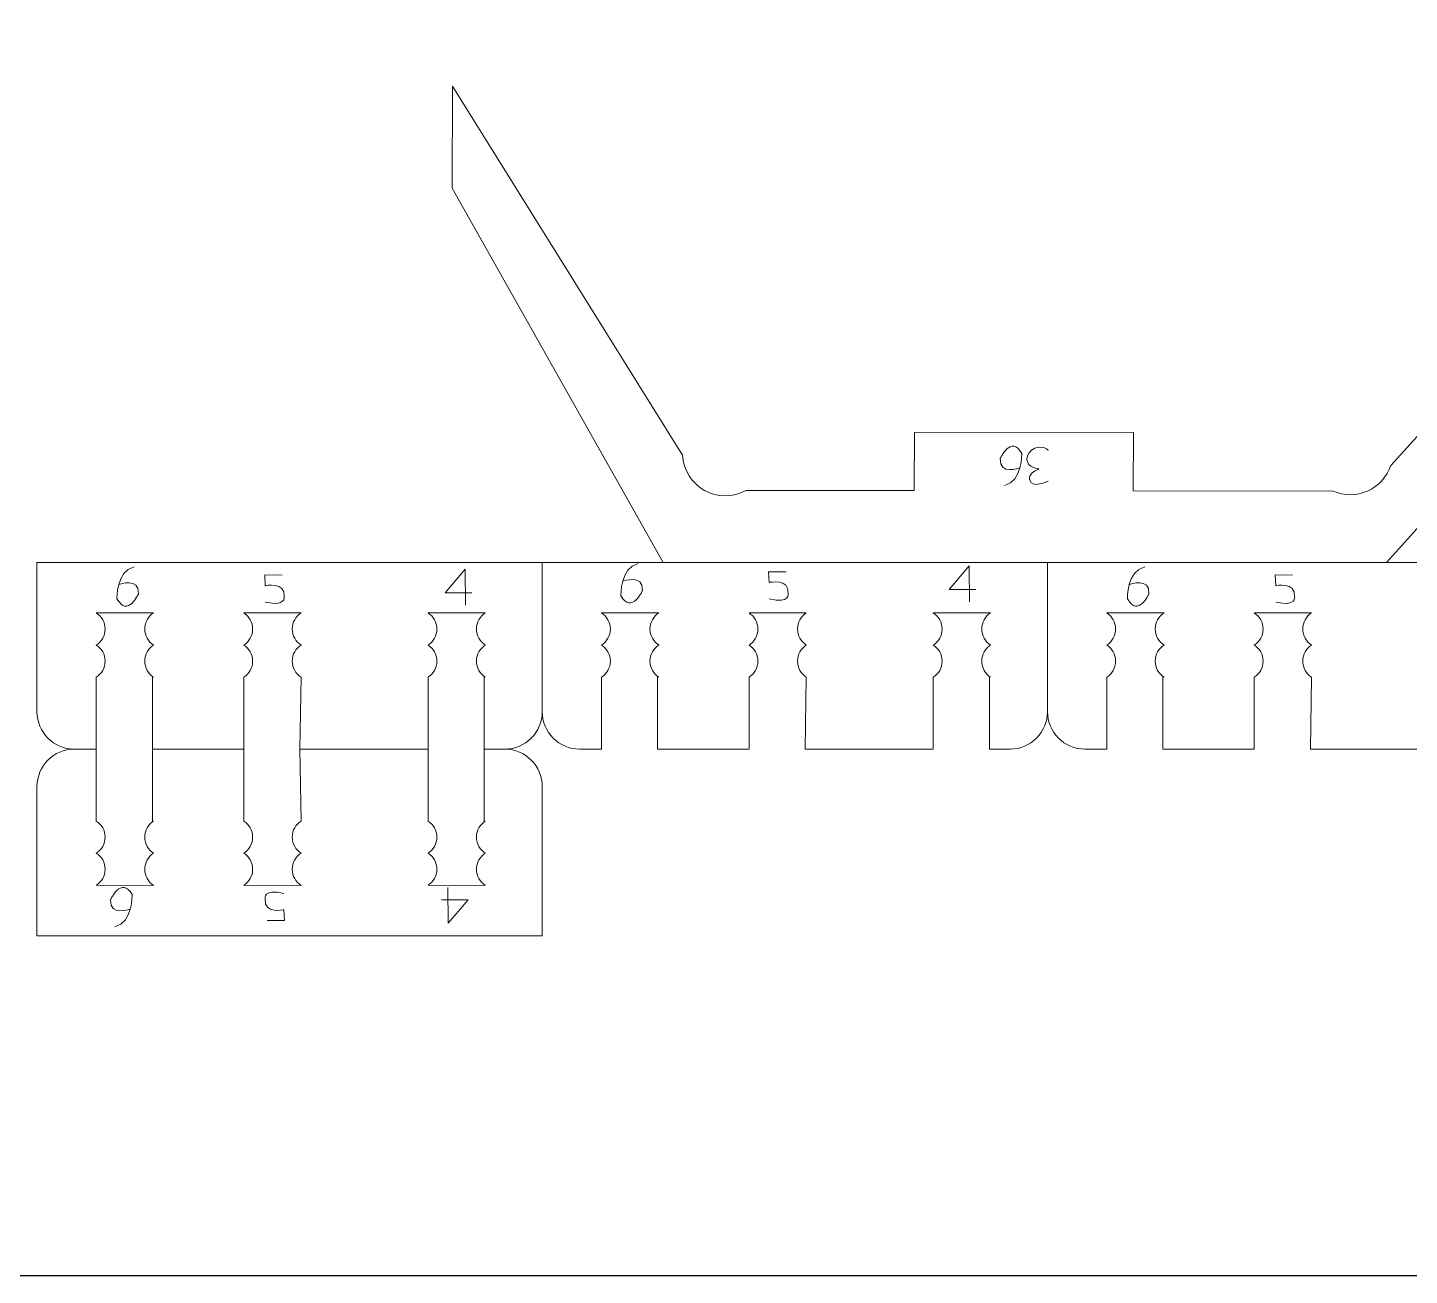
# Model space of a CAD drawing. Header units: centimetres. Extents: x -25 to 25, y -32.5 to 32.5.
# Drawn here: x 0 to 7.24, y -32.5 to -25.96 of the extents above; entities that cross this region are included whole.
import ezdxf

# ---------------------------------------------------------------- set-up
doc = ezdxf.new("R2010")
doc.units = ezdxf.units.CM
doc.header["$MEASUREMENT"] = 0
doc.layers.add('Capa 1', color=7, linetype='Continuous')

msp = doc.modelspace()

# ---------------------------------------------------------------- linework, layer by layer
at = {"layer": 'Capa 1', "color": 254}
msp.add_lwpolyline([(-25, -32.5), (25, -32.5), (25, 32.5), (-25, 32.5), (-25, -32.5)], close=True, dxfattribs=at)
at = {"layer": 'Capa 1', "color": 250, "lineweight": 9}
for points, knots in [([(7.12025, -28.7615), (7.12025, -28.7615), (8.9847, -26.69455), (8.9847, -26.69455), (8.9847, -26.69455), (8.9847, -26.69455), (12.14781, -26.71185), (12.14781, -26.71185), (12.14781, -26.71185), (12.14781, -26.71185), (12.17443, -26.2246), (12.17443, -26.2246), (12.17443, -26.2246), (12.17443, -26.2246), (11.15381, -26.22347), (11.15381, -26.22347), (11.15381, -26.22347), (11.15381, -26.22347), (11.15415, -25.91747), (11.15415, -25.91747), (11.15415, -25.91747), (11.15415, -25.91747), (10.00595, -25.91619), (10.00595, -25.91619), (10.00595, -25.91619), (10.00595, -25.91619), (10.0056, -26.22219), (10.0056, -26.22219), (10.0056, -26.22219), (10.0056, -26.22219), (8.98498, -26.22106), (8.98498, -26.22106), (8.98498, -26.22106), (8.98498, -26.22106), (7.14273, -28.25347), (7.14273, -28.25347), (7.14273, -28.25347), (7.12302, -28.31337), (7.07889, -28.36213), (7.02125, -28.3877), (7.02125, -28.3877), (6.96361, -28.41326), (6.89752, -28.41311), (6.83989, -28.3875), (6.83989, -28.3875), (6.83989, -28.3875), (5.79313, -28.38634), (5.79313, -28.38634), (5.79313, -28.38634), (5.79313, -28.38634), (5.79346, -28.08034), (5.79346, -28.08034), (5.79346, -28.08034), (5.79346, -28.08034), (4.64526, -28.07906), (4.64526, -28.07906), (4.64526, -28.07906), (4.64526, -28.07906), (4.64492, -28.38506), (4.64492, -28.38506), (4.64492, -28.38506), (4.64492, -28.38506), (3.76102, -28.38408), (3.76102, -28.38408), (3.76102, -28.38408), (3.69377, -28.42139), (3.61206, -28.42143), (3.54478, -28.38419), (3.54478, -28.38419), (3.4775, -28.34694), (3.43412, -28.27694), (3.43004, -28.20015), (3.43004, -28.20015), (3.43004, -28.20015), (2.22329, -26.26458), (2.22329, -26.26458), (2.22329, -26.26458), (2.22329, -26.26458), (2.22196, -26.7995), (2.22196, -26.7995), (2.22196, -26.7995), (2.22196, -26.7995), (3.32849, -28.76181), (3.32849, -28.76181)], [0, 0, 0, 0, 0.0454545, 0.0454545, 0.0454545, 0.0454545, 0.0909091, 0.0909091, 0.0909091, 0.0909091, 0.1363636, 0.1363636, 0.1363636, 0.1363636, 0.1818182, 0.1818182, 0.1818182, 0.1818182, 0.2272727, 0.2272727, 0.2272727, 0.2272727, 0.2727273, 0.2727273, 0.2727273, 0.2727273, 0.3181818, 0.3181818, 0.3181818, 0.3181818, 0.3636364, 0.3636364, 0.3636364, 0.3636364, 0.4090909, 0.4090909, 0.4090909, 0.4090909, 0.4545455, 0.4545455, 0.4545455, 0.4545455, 0.5, 0.5, 0.5, 0.5, 0.5454545, 0.5454545, 0.5454545, 0.5454545, 0.5909091, 0.5909091, 0.5909091, 0.5909091, 0.6363636, 0.6363636, 0.6363636, 0.6363636, 0.6818182, 0.6818182, 0.6818182, 0.6818182, 0.7272727, 0.7272727, 0.7272727, 0.7272727, 0.7727273, 0.7727273, 0.7727273, 0.7727273, 0.8181818, 0.8181818, 0.8181818, 0.8181818, 0.8636364, 0.8636364, 0.8636364, 0.8636364, 0.9090909, 0.9090909, 0.9090909, 0.9090909, 1, 1, 1, 1]), ([(0.35598, -29.36369), (0.35598, -29.36369), (0.35598, -29.74082), (0.35598, -29.74082), (0.35598, -29.74082), (0.35598, -29.74082), (0.24096, -29.74082), (0.24096, -29.74082), (0.24096, -29.74082), (0.13316, -29.74082), (0.04496, -29.65262), (0.04496, -29.54482), (0.04496, -29.54482), (0.04496, -29.54482), (0.04496, -29.19317), (0.04496, -28.76164)], [0, 0, 0, 0, 0.2, 0.2, 0.2, 0.2, 0.4, 0.4, 0.4, 0.4, 0.6, 0.6, 0.6, 0.6, 1, 1, 1, 1]), ([(2.69407, -28.76164), (2.69407, -29.21547), (2.69407, -29.54482), (2.69407, -29.54482), (2.69407, -29.54482), (2.69407, -29.65262), (2.60587, -29.74082), (2.49807, -29.74082), (2.49807, -29.74082), (2.49807, -29.74082), (2.38947, -29.74082), (2.38947, -29.74082), (2.38947, -29.74082), (2.38947, -29.74082), (2.38947, -29.35935), (2.38947, -29.35935)], [0, 0, 0, 0, 0.2, 0.2, 0.2, 0.2, 0.4, 0.4, 0.4, 0.4, 0.6, 0.6, 0.6, 0.6, 1, 1, 1, 1]), ([(5.34318, -28.76164), (5.34318, -29.21547), (5.34318, -29.54482), (5.34318, -29.54482), (5.34318, -29.54482), (5.34318, -29.65262), (5.25498, -29.74082), (5.14718, -29.74082), (5.14718, -29.74082), (5.14718, -29.74082), (5.03858, -29.74082), (5.03858, -29.74082), (5.03858, -29.74082), (5.03858, -29.74082), (5.03858, -29.35935), (5.03858, -29.35935)], [0, 0, 0, 0, 0.2, 0.2, 0.2, 0.2, 0.4, 0.4, 0.4, 0.4, 0.6, 0.6, 0.6, 0.6, 1, 1, 1, 1]), ([(0.35598, -29.19525), (0.38368, -29.17747), (0.40204, -29.14639), (0.40204, -29.11103), (0.40204, -29.11103), (0.40204, -29.07567), (0.38368, -29.04459), (0.35598, -29.02681)], [0, 0, 0, 0, 0.3333333, 0.3333333, 0.3333333, 0.3333333, 1, 1, 1, 1]), ([(0.65599, -29.19509), (0.62829, -29.17731), (0.60993, -29.14623), (0.60993, -29.11087), (0.60993, -29.11087), (0.60993, -29.07551), (0.62829, -29.04443), (0.65599, -29.02665)], [0, 0, 0, 0, 0.3333333, 0.3333333, 0.3333333, 0.3333333, 1, 1, 1, 1]), ([(1.12954, -29.19525), (1.15724, -29.17747), (1.1756, -29.14639), (1.1756, -29.11103), (1.1756, -29.11103), (1.1756, -29.07567), (1.15724, -29.04459), (1.12954, -29.02681)], [0, 0, 0, 0, 0.3333333, 0.3333333, 0.3333333, 0.3333333, 1, 1, 1, 1]), ([(1.42955, -29.19509), (1.40185, -29.17731), (1.38349, -29.14623), (1.38349, -29.11087), (1.38349, -29.11087), (1.38349, -29.07551), (1.40185, -29.04443), (1.42955, -29.02665)], [0, 0, 0, 0, 0.3333333, 0.3333333, 0.3333333, 0.3333333, 1, 1, 1, 1]), ([(2.09547, -29.19525), (2.12317, -29.17747), (2.14153, -29.14639), (2.14153, -29.11103), (2.14153, -29.11103), (2.14153, -29.07567), (2.12317, -29.04459), (2.09547, -29.02681)], [0, 0, 0, 0, 0.3333333, 0.3333333, 0.3333333, 0.3333333, 1, 1, 1, 1]), ([(2.39548, -29.19509), (2.36778, -29.17731), (2.34942, -29.14623), (2.34942, -29.11087), (2.34942, -29.11087), (2.34942, -29.07551), (2.36778, -29.04443), (2.39548, -29.02665)], [0, 0, 0, 0, 0.3333333, 0.3333333, 0.3333333, 0.3333333, 1, 1, 1, 1]), ([(3.00509, -29.19525), (3.03279, -29.17747), (3.05115, -29.14639), (3.05115, -29.11103), (3.05115, -29.11103), (3.05115, -29.07567), (3.03279, -29.04459), (3.00509, -29.02681)], [0, 0, 0, 0, 0.3333333, 0.3333333, 0.3333333, 0.3333333, 1, 1, 1, 1]), ([(3.3051, -29.19509), (3.2774, -29.17731), (3.25904, -29.14623), (3.25904, -29.11087), (3.25904, -29.11087), (3.25904, -29.07551), (3.2774, -29.04443), (3.3051, -29.02665)], [0, 0, 0, 0, 0.3333333, 0.3333333, 0.3333333, 0.3333333, 1, 1, 1, 1]), ([(3.77865, -29.19525), (3.80635, -29.17747), (3.82471, -29.14639), (3.82471, -29.11103), (3.82471, -29.11103), (3.82471, -29.07567), (3.80635, -29.04459), (3.77865, -29.02681)], [0, 0, 0, 0, 0.3333333, 0.3333333, 0.3333333, 0.3333333, 1, 1, 1, 1]), ([(4.07866, -29.19509), (4.05096, -29.17731), (4.0326, -29.14623), (4.0326, -29.11087), (4.0326, -29.11087), (4.0326, -29.07551), (4.05096, -29.04443), (4.07866, -29.02665)], [0, 0, 0, 0, 0.3333333, 0.3333333, 0.3333333, 0.3333333, 1, 1, 1, 1]), ([(4.74458, -29.19525), (4.77228, -29.17747), (4.79064, -29.14639), (4.79064, -29.11103), (4.79064, -29.11103), (4.79064, -29.07567), (4.77228, -29.04459), (4.74458, -29.02681)], [0, 0, 0, 0, 0.3333333, 0.3333333, 0.3333333, 0.3333333, 1, 1, 1, 1]), ([(5.04459, -29.19509), (5.01689, -29.17731), (4.99853, -29.14623), (4.99853, -29.11087), (4.99853, -29.11087), (4.99853, -29.07551), (5.01689, -29.04443), (5.04459, -29.02665)], [0, 0, 0, 0, 0.3333333, 0.3333333, 0.3333333, 0.3333333, 1, 1, 1, 1]), ([(5.6542, -29.19525), (5.6819, -29.17747), (5.70026, -29.14639), (5.70026, -29.11103), (5.70026, -29.11103), (5.70026, -29.07567), (5.6819, -29.04459), (5.6542, -29.02681)], [0, 0, 0, 0, 0.3333333, 0.3333333, 0.3333333, 0.3333333, 1, 1, 1, 1]), ([(5.95421, -29.19509), (5.92651, -29.17731), (5.90815, -29.14623), (5.90815, -29.11087), (5.90815, -29.11087), (5.90815, -29.07551), (5.92651, -29.04443), (5.95421, -29.02665)], [0, 0, 0, 0, 0.3333333, 0.3333333, 0.3333333, 0.3333333, 1, 1, 1, 1]), ([(6.42776, -29.19525), (6.45546, -29.17747), (6.47382, -29.14639), (6.47382, -29.11103), (6.47382, -29.11103), (6.47382, -29.07567), (6.45546, -29.04459), (6.42776, -29.02681)], [0, 0, 0, 0, 0.3333333, 0.3333333, 0.3333333, 0.3333333, 1, 1, 1, 1]), ([(6.72777, -29.19509), (6.70007, -29.17731), (6.68171, -29.14623), (6.68171, -29.11087), (6.68171, -29.11087), (6.68171, -29.07551), (6.70007, -29.04443), (6.72777, -29.02665)], [0, 0, 0, 0, 0.3333333, 0.3333333, 0.3333333, 0.3333333, 1, 1, 1, 1]), ([(0.35598, -29.36369), (0.38368, -29.34591), (0.40204, -29.31483), (0.40204, -29.27947), (0.40204, -29.27947), (0.40204, -29.24411), (0.38368, -29.21303), (0.35598, -29.19525)], [0, 0, 0, 0, 0.3333333, 0.3333333, 0.3333333, 0.3333333, 1, 1, 1, 1]), ([(0.65599, -29.36353), (0.62829, -29.34575), (0.60993, -29.31467), (0.60993, -29.27931), (0.60993, -29.27931), (0.60993, -29.24395), (0.62829, -29.21287), (0.65599, -29.19509)], [0, 0, 0, 0, 0.3333333, 0.3333333, 0.3333333, 0.3333333, 1, 1, 1, 1]), ([(1.12954, -29.36369), (1.15724, -29.34591), (1.1756, -29.31483), (1.1756, -29.27947), (1.1756, -29.27947), (1.1756, -29.24411), (1.15724, -29.21303), (1.12954, -29.19525)], [0, 0, 0, 0, 0.3333333, 0.3333333, 0.3333333, 0.3333333, 1, 1, 1, 1]), ([(1.42955, -29.36353), (1.40185, -29.34575), (1.38349, -29.31467), (1.38349, -29.27931), (1.38349, -29.27931), (1.38349, -29.24395), (1.40185, -29.21287), (1.42955, -29.19509)], [0, 0, 0, 0, 0.3333333, 0.3333333, 0.3333333, 0.3333333, 1, 1, 1, 1]), ([(2.09547, -29.36369), (2.12317, -29.34591), (2.14153, -29.31483), (2.14153, -29.27947), (2.14153, -29.27947), (2.14153, -29.24411), (2.12317, -29.21303), (2.09547, -29.19525)], [0, 0, 0, 0, 0.3333333, 0.3333333, 0.3333333, 0.3333333, 1, 1, 1, 1]), ([(2.39548, -29.36353), (2.36778, -29.34575), (2.34942, -29.31467), (2.34942, -29.27931), (2.34942, -29.27931), (2.34942, -29.24395), (2.36778, -29.21287), (2.39548, -29.19509)], [0, 0, 0, 0, 0.3333333, 0.3333333, 0.3333333, 0.3333333, 1, 1, 1, 1]), ([(3.00509, -29.36369), (3.03279, -29.34591), (3.05115, -29.31483), (3.05115, -29.27947), (3.05115, -29.27947), (3.05115, -29.24411), (3.03279, -29.21303), (3.00509, -29.19525)], [0, 0, 0, 0, 0.3333333, 0.3333333, 0.3333333, 0.3333333, 1, 1, 1, 1]), ([(3.3051, -29.36353), (3.2774, -29.34575), (3.25904, -29.31467), (3.25904, -29.27931), (3.25904, -29.27931), (3.25904, -29.24395), (3.2774, -29.21287), (3.3051, -29.19509)], [0, 0, 0, 0, 0.3333333, 0.3333333, 0.3333333, 0.3333333, 1, 1, 1, 1]), ([(3.77865, -29.36369), (3.80635, -29.34591), (3.82471, -29.31483), (3.82471, -29.27947), (3.82471, -29.27947), (3.82471, -29.24411), (3.80635, -29.21303), (3.77865, -29.19525)], [0, 0, 0, 0, 0.3333333, 0.3333333, 0.3333333, 0.3333333, 1, 1, 1, 1]), ([(4.07866, -29.36353), (4.05096, -29.34575), (4.0326, -29.31467), (4.0326, -29.27931), (4.0326, -29.27931), (4.0326, -29.24395), (4.05096, -29.21287), (4.07866, -29.19509)], [0, 0, 0, 0, 0.3333333, 0.3333333, 0.3333333, 0.3333333, 1, 1, 1, 1]), ([(4.74458, -29.36369), (4.77228, -29.34591), (4.79064, -29.31483), (4.79064, -29.27947), (4.79064, -29.27947), (4.79064, -29.24411), (4.77228, -29.21303), (4.74458, -29.19525)], [0, 0, 0, 0, 0.3333333, 0.3333333, 0.3333333, 0.3333333, 1, 1, 1, 1]), ([(5.04459, -29.36353), (5.01689, -29.34575), (4.99853, -29.31467), (4.99853, -29.27931), (4.99853, -29.27931), (4.99853, -29.24395), (5.01689, -29.21287), (5.04459, -29.19509)], [0, 0, 0, 0, 0.3333333, 0.3333333, 0.3333333, 0.3333333, 1, 1, 1, 1]), ([(5.6542, -29.36369), (5.6819, -29.34591), (5.70026, -29.31483), (5.70026, -29.27947), (5.70026, -29.27947), (5.70026, -29.24411), (5.6819, -29.21303), (5.6542, -29.19525)], [0, 0, 0, 0, 0.3333333, 0.3333333, 0.3333333, 0.3333333, 1, 1, 1, 1]), ([(5.95421, -29.36353), (5.92651, -29.34575), (5.90815, -29.31467), (5.90815, -29.27931), (5.90815, -29.27931), (5.90815, -29.24395), (5.92651, -29.21287), (5.95421, -29.19509)], [0, 0, 0, 0, 0.3333333, 0.3333333, 0.3333333, 0.3333333, 1, 1, 1, 1]), ([(6.42776, -29.36369), (6.45546, -29.34591), (6.47382, -29.31483), (6.47382, -29.27947), (6.47382, -29.27947), (6.47382, -29.24411), (6.45546, -29.21303), (6.42776, -29.19525)], [0, 0, 0, 0, 0.3333333, 0.3333333, 0.3333333, 0.3333333, 1, 1, 1, 1]), ([(6.72777, -29.36353), (6.70007, -29.34575), (6.68171, -29.31467), (6.68171, -29.27931), (6.68171, -29.27931), (6.68171, -29.24395), (6.70007, -29.21287), (6.72777, -29.19509)], [0, 0, 0, 0, 0.3333333, 0.3333333, 0.3333333, 0.3333333, 1, 1, 1, 1]), ([(1.12954, -29.36369), (1.12954, -29.36369), (1.12954, -29.74082), (1.12954, -29.74082), (1.12954, -29.74082), (1.12954, -29.74082), (0.64998, -29.74082), (0.64998, -29.74082), (0.64998, -29.74082), (0.64998, -29.74082), (0.64998, -29.35935), (0.64998, -29.35935)], [0, 0, 0, 0, 0.25, 0.25, 0.25, 0.25, 0.5, 0.5, 0.5, 0.5, 1, 1, 1, 1]), ([(2.09547, -29.36369), (2.09547, -29.36369), (2.09547, -29.74082), (2.09547, -29.74082), (2.09547, -29.74082), (2.09547, -29.74082), (1.42354, -29.74082), (1.42354, -29.74082), (1.42354, -29.74082), (1.42354, -29.74082), (1.42955, -29.36353), (1.42955, -29.36353)], [0, 0, 0, 0, 0.25, 0.25, 0.25, 0.25, 0.5, 0.5, 0.5, 0.5, 1, 1, 1, 1]), ([(3.00509, -29.36369), (3.00509, -29.36369), (3.00509, -29.74082), (3.00509, -29.74082), (3.00509, -29.74082), (3.00509, -29.74082), (2.89007, -29.74082), (2.89007, -29.74082), (2.89007, -29.74082), (2.78227, -29.74082), (2.69407, -29.65262), (2.69407, -29.54482)], [0, 0, 0, 0, 0.25, 0.25, 0.25, 0.25, 0.5, 0.5, 0.5, 0.5, 1, 1, 1, 1]), ([(3.77865, -29.36369), (3.77865, -29.36369), (3.77865, -29.74082), (3.77865, -29.74082), (3.77865, -29.74082), (3.77865, -29.74082), (3.29909, -29.74082), (3.29909, -29.74082), (3.29909, -29.74082), (3.29909, -29.74082), (3.29909, -29.35935), (3.29909, -29.35935)], [0, 0, 0, 0, 0.25, 0.25, 0.25, 0.25, 0.5, 0.5, 0.5, 0.5, 1, 1, 1, 1]), ([(4.74458, -29.36369), (4.74458, -29.36369), (4.74458, -29.74082), (4.74458, -29.74082), (4.74458, -29.74082), (4.74458, -29.74082), (4.07265, -29.74082), (4.07265, -29.74082), (4.07265, -29.74082), (4.07265, -29.74082), (4.07866, -29.36353), (4.07866, -29.36353)], [0, 0, 0, 0, 0.25, 0.25, 0.25, 0.25, 0.5, 0.5, 0.5, 0.5, 1, 1, 1, 1]), ([(5.6542, -29.36369), (5.6542, -29.36369), (5.6542, -29.74082), (5.6542, -29.74082), (5.6542, -29.74082), (5.6542, -29.74082), (5.53918, -29.74082), (5.53918, -29.74082), (5.53918, -29.74082), (5.43138, -29.74082), (5.34318, -29.65262), (5.34318, -29.54482)], [0, 0, 0, 0, 0.25, 0.25, 0.25, 0.25, 0.5, 0.5, 0.5, 0.5, 1, 1, 1, 1]), ([(6.42776, -29.36369), (6.42776, -29.36369), (6.42776, -29.74082), (6.42776, -29.74082), (6.42776, -29.74082), (6.42776, -29.74082), (5.9482, -29.74082), (5.9482, -29.74082), (5.9482, -29.74082), (5.9482, -29.74082), (5.9482, -29.35935), (5.9482, -29.35935)], [0, 0, 0, 0, 0.25, 0.25, 0.25, 0.25, 0.5, 0.5, 0.5, 0.5, 1, 1, 1, 1]), ([(7.39369, -29.36369), (7.39369, -29.36369), (7.39369, -29.74082), (7.39369, -29.74082), (7.39369, -29.74082), (7.39369, -29.74082), (6.72176, -29.74082), (6.72176, -29.74082), (6.72176, -29.74082), (6.72176, -29.74082), (6.72777, -29.36353), (6.72777, -29.36353)], [0, 0, 0, 0, 0.25, 0.25, 0.25, 0.25, 0.5, 0.5, 0.5, 0.5, 1, 1, 1, 1]), ([(0.24096, -29.74082), (0.13316, -29.74082), (0.04496, -29.82902), (0.04496, -29.93682), (0.04496, -29.93682), (0.04496, -29.93682), (0.04496, -30.28847), (0.04496, -30.72)], [0, 0, 0, 0, 0.3333333, 0.3333333, 0.3333333, 0.3333333, 1, 1, 1, 1]), ([(2.69407, -30.72), (2.69407, -30.26617), (2.69407, -29.93682), (2.69407, -29.93682), (2.69407, -29.93682), (2.69407, -29.82902), (2.60587, -29.74082), (2.49807, -29.74082)], [0, 0, 0, 0, 0.3333333, 0.3333333, 0.3333333, 0.3333333, 1, 1, 1, 1]), ([(0.35598, -30.11795), (0.38368, -30.13573), (0.40204, -30.16681), (0.40204, -30.20217), (0.40204, -30.20217), (0.40204, -30.23753), (0.38368, -30.26861), (0.35598, -30.28639)], [0, 0, 0, 0, 0.3333333, 0.3333333, 0.3333333, 0.3333333, 1, 1, 1, 1]), ([(0.65599, -30.11811), (0.62829, -30.13589), (0.60993, -30.16697), (0.60993, -30.20233), (0.60993, -30.20233), (0.60993, -30.23769), (0.62829, -30.26877), (0.65599, -30.28655)], [0, 0, 0, 0, 0.3333333, 0.3333333, 0.3333333, 0.3333333, 1, 1, 1, 1]), ([(1.12954, -30.11795), (1.15724, -30.13573), (1.1756, -30.16681), (1.1756, -30.20217), (1.1756, -30.20217), (1.1756, -30.23753), (1.15724, -30.26861), (1.12954, -30.28639)], [0, 0, 0, 0, 0.3333333, 0.3333333, 0.3333333, 0.3333333, 1, 1, 1, 1]), ([(1.42955, -30.11811), (1.40185, -30.13589), (1.38349, -30.16697), (1.38349, -30.20233), (1.38349, -30.20233), (1.38349, -30.23769), (1.40185, -30.26877), (1.42955, -30.28655)], [0, 0, 0, 0, 0.3333333, 0.3333333, 0.3333333, 0.3333333, 1, 1, 1, 1]), ([(2.09547, -30.11795), (2.12317, -30.13573), (2.14153, -30.16681), (2.14153, -30.20217), (2.14153, -30.20217), (2.14153, -30.23753), (2.12317, -30.26861), (2.09547, -30.28639)], [0, 0, 0, 0, 0.3333333, 0.3333333, 0.3333333, 0.3333333, 1, 1, 1, 1]), ([(2.39548, -30.11811), (2.36778, -30.13589), (2.34942, -30.16697), (2.34942, -30.20233), (2.34942, -30.20233), (2.34942, -30.23769), (2.36778, -30.26877), (2.39548, -30.28655)], [0, 0, 0, 0, 0.3333333, 0.3333333, 0.3333333, 0.3333333, 1, 1, 1, 1]), ([(0.35598, -30.28639), (0.38368, -30.30417), (0.40204, -30.33525), (0.40204, -30.37061), (0.40204, -30.37061), (0.40204, -30.40597), (0.38368, -30.43705), (0.35598, -30.45483)], [0, 0, 0, 0, 0.3333333, 0.3333333, 0.3333333, 0.3333333, 1, 1, 1, 1]), ([(0.65599, -30.28655), (0.62829, -30.30433), (0.60993, -30.33541), (0.60993, -30.37077), (0.60993, -30.37077), (0.60993, -30.40613), (0.62829, -30.43721), (0.65599, -30.45499)], [0, 0, 0, 0, 0.3333333, 0.3333333, 0.3333333, 0.3333333, 1, 1, 1, 1]), ([(1.12954, -30.28639), (1.15724, -30.30417), (1.1756, -30.33525), (1.1756, -30.37061), (1.1756, -30.37061), (1.1756, -30.40597), (1.15724, -30.43705), (1.12954, -30.45483)], [0, 0, 0, 0, 0.3333333, 0.3333333, 0.3333333, 0.3333333, 1, 1, 1, 1]), ([(1.42955, -30.28655), (1.40185, -30.30433), (1.38349, -30.33541), (1.38349, -30.37077), (1.38349, -30.37077), (1.38349, -30.40613), (1.40185, -30.43721), (1.42955, -30.45499)], [0, 0, 0, 0, 0.3333333, 0.3333333, 0.3333333, 0.3333333, 1, 1, 1, 1]), ([(2.09547, -30.28639), (2.12317, -30.30417), (2.14153, -30.33525), (2.14153, -30.37061), (2.14153, -30.37061), (2.14153, -30.40597), (2.12317, -30.43705), (2.09547, -30.45483)], [0, 0, 0, 0, 0.3333333, 0.3333333, 0.3333333, 0.3333333, 1, 1, 1, 1]), ([(2.39548, -30.28655), (2.36778, -30.30433), (2.34942, -30.33541), (2.34942, -30.37077), (2.34942, -30.37077), (2.34942, -30.40613), (2.36778, -30.43721), (2.39548, -30.45499)], [0, 0, 0, 0, 0.3333333, 0.3333333, 0.3333333, 0.3333333, 1, 1, 1, 1])]:
    msp.add_open_spline(points, degree=3, knots=knots, dxfattribs=at)
at = {"layer": 'Capa 1', "color": 22, "lineweight": 9}
for points, knots in [([(5.19663, -28.26568), (5.19663, -28.26568), (5.09083, -28.30733), (5.09563, -28.21688), (5.09563, -28.21688), (5.09563, -28.21688), (5.15158, -28.09252), (5.20822, -28.18997), (5.20822, -28.18997), (5.20822, -28.18997), (5.21366, -28.33793), (5.11793, -28.35835)], [0, 0, 0, 0, 0.25, 0.25, 0.25, 0.25, 0.5, 0.5, 0.5, 0.5, 1, 1, 1, 1]), ([(5.34659, -28.17522), (5.34659, -28.17522), (5.33916, -28.15639), (5.3024, -28.15772), (5.3024, -28.15772), (5.28332, -28.1584), (5.26967, -28.16526), (5.25977, -28.17309), (5.25977, -28.17309), (5.23565, -28.19223), (5.23449, -28.22186), (5.23449, -28.22186), (5.23449, -28.22186), (5.23585, -28.2644), (5.29832, -28.27243), (5.29832, -28.27243), (5.29832, -28.27243), (5.23722, -28.29533), (5.24993, -28.32807), (5.24993, -28.32807), (5.24993, -28.32807), (5.25888, -28.37846), (5.34703, -28.33539), (5.34703, -28.33539)], [0, 0, 0, 0, 0.1428571, 0.1428571, 0.1428571, 0.1428571, 0.2857143, 0.2857143, 0.2857143, 0.2857143, 0.4285714, 0.4285714, 0.4285714, 0.4285714, 0.5714286, 0.5714286, 0.5714286, 0.5714286, 0.7142857, 0.7142857, 0.7142857, 0.7142857, 1, 1, 1, 1]), ([(0.47622, -28.87775), (0.47622, -28.87775), (0.58214, -28.83639), (0.57709, -28.92682), (0.57709, -28.92682), (0.57709, -28.92682), (0.5208, -29.05103), (0.46443, -28.95342), (0.46443, -28.95342), (0.46443, -28.95342), (0.45939, -28.80545), (0.55518, -28.7853)], [0, 0, 0, 0, 0.25, 0.25, 0.25, 0.25, 0.5, 0.5, 0.5, 0.5, 1, 1, 1, 1]), ([(1.33019, -28.82824), (1.33019, -28.82824), (1.23872, -28.82769), (1.23872, -28.82769), (1.23872, -28.82769), (1.23872, -28.82769), (1.24201, -28.88407), (1.24201, -28.88407)], [0, 0, 0, 0, 0.3333333, 0.3333333, 0.3333333, 0.3333333, 1, 1, 1, 1]), ([(2.32526, -28.92129), (2.32526, -28.92129), (2.1856, -28.92129), (2.1856, -28.92129), (2.1856, -28.92129), (2.1856, -28.92129), (2.29065, -28.79768), (2.29065, -28.79768), (2.29065, -28.79768), (2.29065, -28.79768), (2.29186, -28.98559), (2.29186, -28.98559)], [0, 0, 0, 0, 0.25, 0.25, 0.25, 0.25, 0.5, 0.5, 0.5, 0.5, 1, 1, 1, 1]), ([(3.11865, -28.86069), (3.11865, -28.86069), (3.22457, -28.81933), (3.21952, -28.90976), (3.21952, -28.90976), (3.21952, -28.90976), (3.16323, -29.03397), (3.10686, -28.93636), (3.10686, -28.93636), (3.10686, -28.93636), (3.10182, -28.78839), (3.19761, -28.76824)], [0, 0, 0, 0, 0.25, 0.25, 0.25, 0.25, 0.5, 0.5, 0.5, 0.5, 1, 1, 1, 1]), ([(3.97262, -28.81118), (3.97262, -28.81118), (3.88115, -28.81063), (3.88115, -28.81063), (3.88115, -28.81063), (3.88115, -28.81063), (3.88444, -28.86701), (3.88444, -28.86701)], [0, 0, 0, 0, 0.3333333, 0.3333333, 0.3333333, 0.3333333, 1, 1, 1, 1]), ([(4.96769, -28.90423), (4.96769, -28.90423), (4.82803, -28.90423), (4.82803, -28.90423), (4.82803, -28.90423), (4.82803, -28.90423), (4.93308, -28.78062), (4.93308, -28.78062), (4.93308, -28.78062), (4.93308, -28.78062), (4.93429, -28.96853), (4.93429, -28.96853)], [0, 0, 0, 0, 0.25, 0.25, 0.25, 0.25, 0.5, 0.5, 0.5, 0.5, 1, 1, 1, 1]), ([(5.77444, -28.87775), (5.77444, -28.87775), (5.88036, -28.83639), (5.87531, -28.92682), (5.87531, -28.92682), (5.87531, -28.92682), (5.81902, -29.05103), (5.76265, -28.95342), (5.76265, -28.95342), (5.76265, -28.95342), (5.75761, -28.80545), (5.8534, -28.7853)], [0, 0, 0, 0, 0.25, 0.25, 0.25, 0.25, 0.5, 0.5, 0.5, 0.5, 1, 1, 1, 1]), ([(6.62841, -28.82824), (6.62841, -28.82824), (6.53694, -28.82769), (6.53694, -28.82769), (6.53694, -28.82769), (6.53694, -28.82769), (6.54023, -28.88407), (6.54023, -28.88407)], [0, 0, 0, 0, 0.3333333, 0.3333333, 0.3333333, 0.3333333, 1, 1, 1, 1]), ([(1.24201, -28.88407), (1.24201, -28.88407), (1.3471, -28.86001), (1.34092, -28.94124), (1.34092, -28.94124), (1.34092, -28.94124), (1.35203, -28.99693), (1.24201, -28.96972)], [0, 0, 0, 0, 0.3333333, 0.3333333, 0.3333333, 0.3333333, 1, 1, 1, 1]), ([(3.88444, -28.86701), (3.88444, -28.86701), (3.98953, -28.84295), (3.98335, -28.92418), (3.98335, -28.92418), (3.98335, -28.92418), (3.99446, -28.97987), (3.88444, -28.95266)], [0, 0, 0, 0, 0.3333333, 0.3333333, 0.3333333, 0.3333333, 1, 1, 1, 1]), ([(6.54023, -28.88407), (6.54023, -28.88407), (6.64532, -28.86001), (6.63914, -28.94124), (6.63914, -28.94124), (6.63914, -28.94124), (6.65025, -28.99693), (6.54023, -28.96972)], [0, 0, 0, 0, 0.3333333, 0.3333333, 0.3333333, 0.3333333, 1, 1, 1, 1]), ([(0.5315, -30.57939), (0.5315, -30.57939), (0.42558, -30.62075), (0.43063, -30.53032), (0.43063, -30.53032), (0.43063, -30.53032), (0.48692, -30.40611), (0.54329, -30.50372), (0.54329, -30.50372), (0.54329, -30.50372), (0.54833, -30.65169), (0.45254, -30.67184)], [0, 0, 0, 0, 0.25, 0.25, 0.25, 0.25, 0.5, 0.5, 0.5, 0.5, 1, 1, 1, 1]), ([(1.33978, -30.58323), (1.33978, -30.58323), (1.23469, -30.60729), (1.24087, -30.52606), (1.24087, -30.52606), (1.24087, -30.52606), (1.22976, -30.47037), (1.33978, -30.49758)], [0, 0, 0, 0, 0.3333333, 0.3333333, 0.3333333, 0.3333333, 1, 1, 1, 1]), ([(2.1654, -30.53014), (2.1654, -30.53014), (2.30506, -30.53014), (2.30506, -30.53014), (2.30506, -30.53014), (2.30506, -30.53014), (2.20001, -30.65375), (2.20001, -30.65375), (2.20001, -30.65375), (2.20001, -30.65375), (2.1988, -30.46584), (2.1988, -30.46584)], [0, 0, 0, 0, 0.25, 0.25, 0.25, 0.25, 0.5, 0.5, 0.5, 0.5, 1, 1, 1, 1]), ([(1.2516, -30.63906), (1.2516, -30.63906), (1.34307, -30.63961), (1.34307, -30.63961), (1.34307, -30.63961), (1.34307, -30.63961), (1.33978, -30.58323), (1.33978, -30.58323)], [0, 0, 0, 0, 0.3333333, 0.3333333, 0.3333333, 0.3333333, 1, 1, 1, 1])]:
    msp.add_open_spline(points, degree=3, knots=knots, dxfattribs=at)
at = {"layer": 'Capa 1', "color": 250, "lineweight": 9}
for points in [[(2.69407, -28.76164), (2.69407, -28.76164), (0.04496, -28.76164), (0.04496, -28.76164)], [(5.34318, -28.76164), (5.34318, -28.76164), (2.69407, -28.76164), (2.69407, -28.76164)], [(3.32849, -28.76181), (3.32849, -28.76181), (7.12025, -28.7615), (7.12025, -28.7615)], [(7.99229, -28.76164), (7.99229, -28.76164), (5.34318, -28.76164), (5.34318, -28.76164)], [(0.65599, -29.02665), (0.65599, -29.02665), (0.35598, -29.02681), (0.35598, -29.02681)], [(1.42955, -29.02665), (1.42955, -29.02665), (1.12954, -29.02681), (1.12954, -29.02681)], [(2.39548, -29.02665), (2.39548, -29.02665), (2.09547, -29.02681), (2.09547, -29.02681)], [(3.3051, -29.02665), (3.3051, -29.02665), (3.00509, -29.02681), (3.00509, -29.02681)], [(4.07866, -29.02665), (4.07866, -29.02665), (3.77865, -29.02681), (3.77865, -29.02681)], [(5.04459, -29.02665), (5.04459, -29.02665), (4.74458, -29.02681), (4.74458, -29.02681)], [(5.95421, -29.02665), (5.95421, -29.02665), (5.6542, -29.02681), (5.6542, -29.02681)], [(6.72777, -29.02665), (6.72777, -29.02665), (6.42776, -29.02681), (6.42776, -29.02681)], [(0.35598, -30.11795), (0.35598, -30.11795), (0.35598, -29.74082), (0.35598, -29.74082)], [(0.64998, -29.74082), (0.64998, -29.74082), (0.64998, -30.12229), (0.64998, -30.12229)], [(1.12954, -30.11795), (1.12954, -30.11795), (1.12954, -29.74082), (1.12954, -29.74082)], [(1.42354, -29.74082), (1.42354, -29.74082), (1.42955, -30.11811), (1.42955, -30.11811)], [(2.09547, -30.11795), (2.09547, -30.11795), (2.09547, -29.74082), (2.09547, -29.74082)], [(2.38947, -29.74082), (2.38947, -29.74082), (2.38947, -30.12229), (2.38947, -30.12229)], [(0.65599, -30.45499), (0.65599, -30.45499), (0.35598, -30.45483), (0.35598, -30.45483)], [(1.42955, -30.45499), (1.42955, -30.45499), (1.12954, -30.45483), (1.12954, -30.45483)], [(2.39548, -30.45499), (2.39548, -30.45499), (2.09547, -30.45483), (2.09547, -30.45483)], [(0.04496, -30.72), (0.04496, -30.72), (2.69407, -30.72), (2.69407, -30.72)]]:
    msp.add_open_spline(points, degree=3, dxfattribs=at)

doc.saveas('drawing.dxf')
